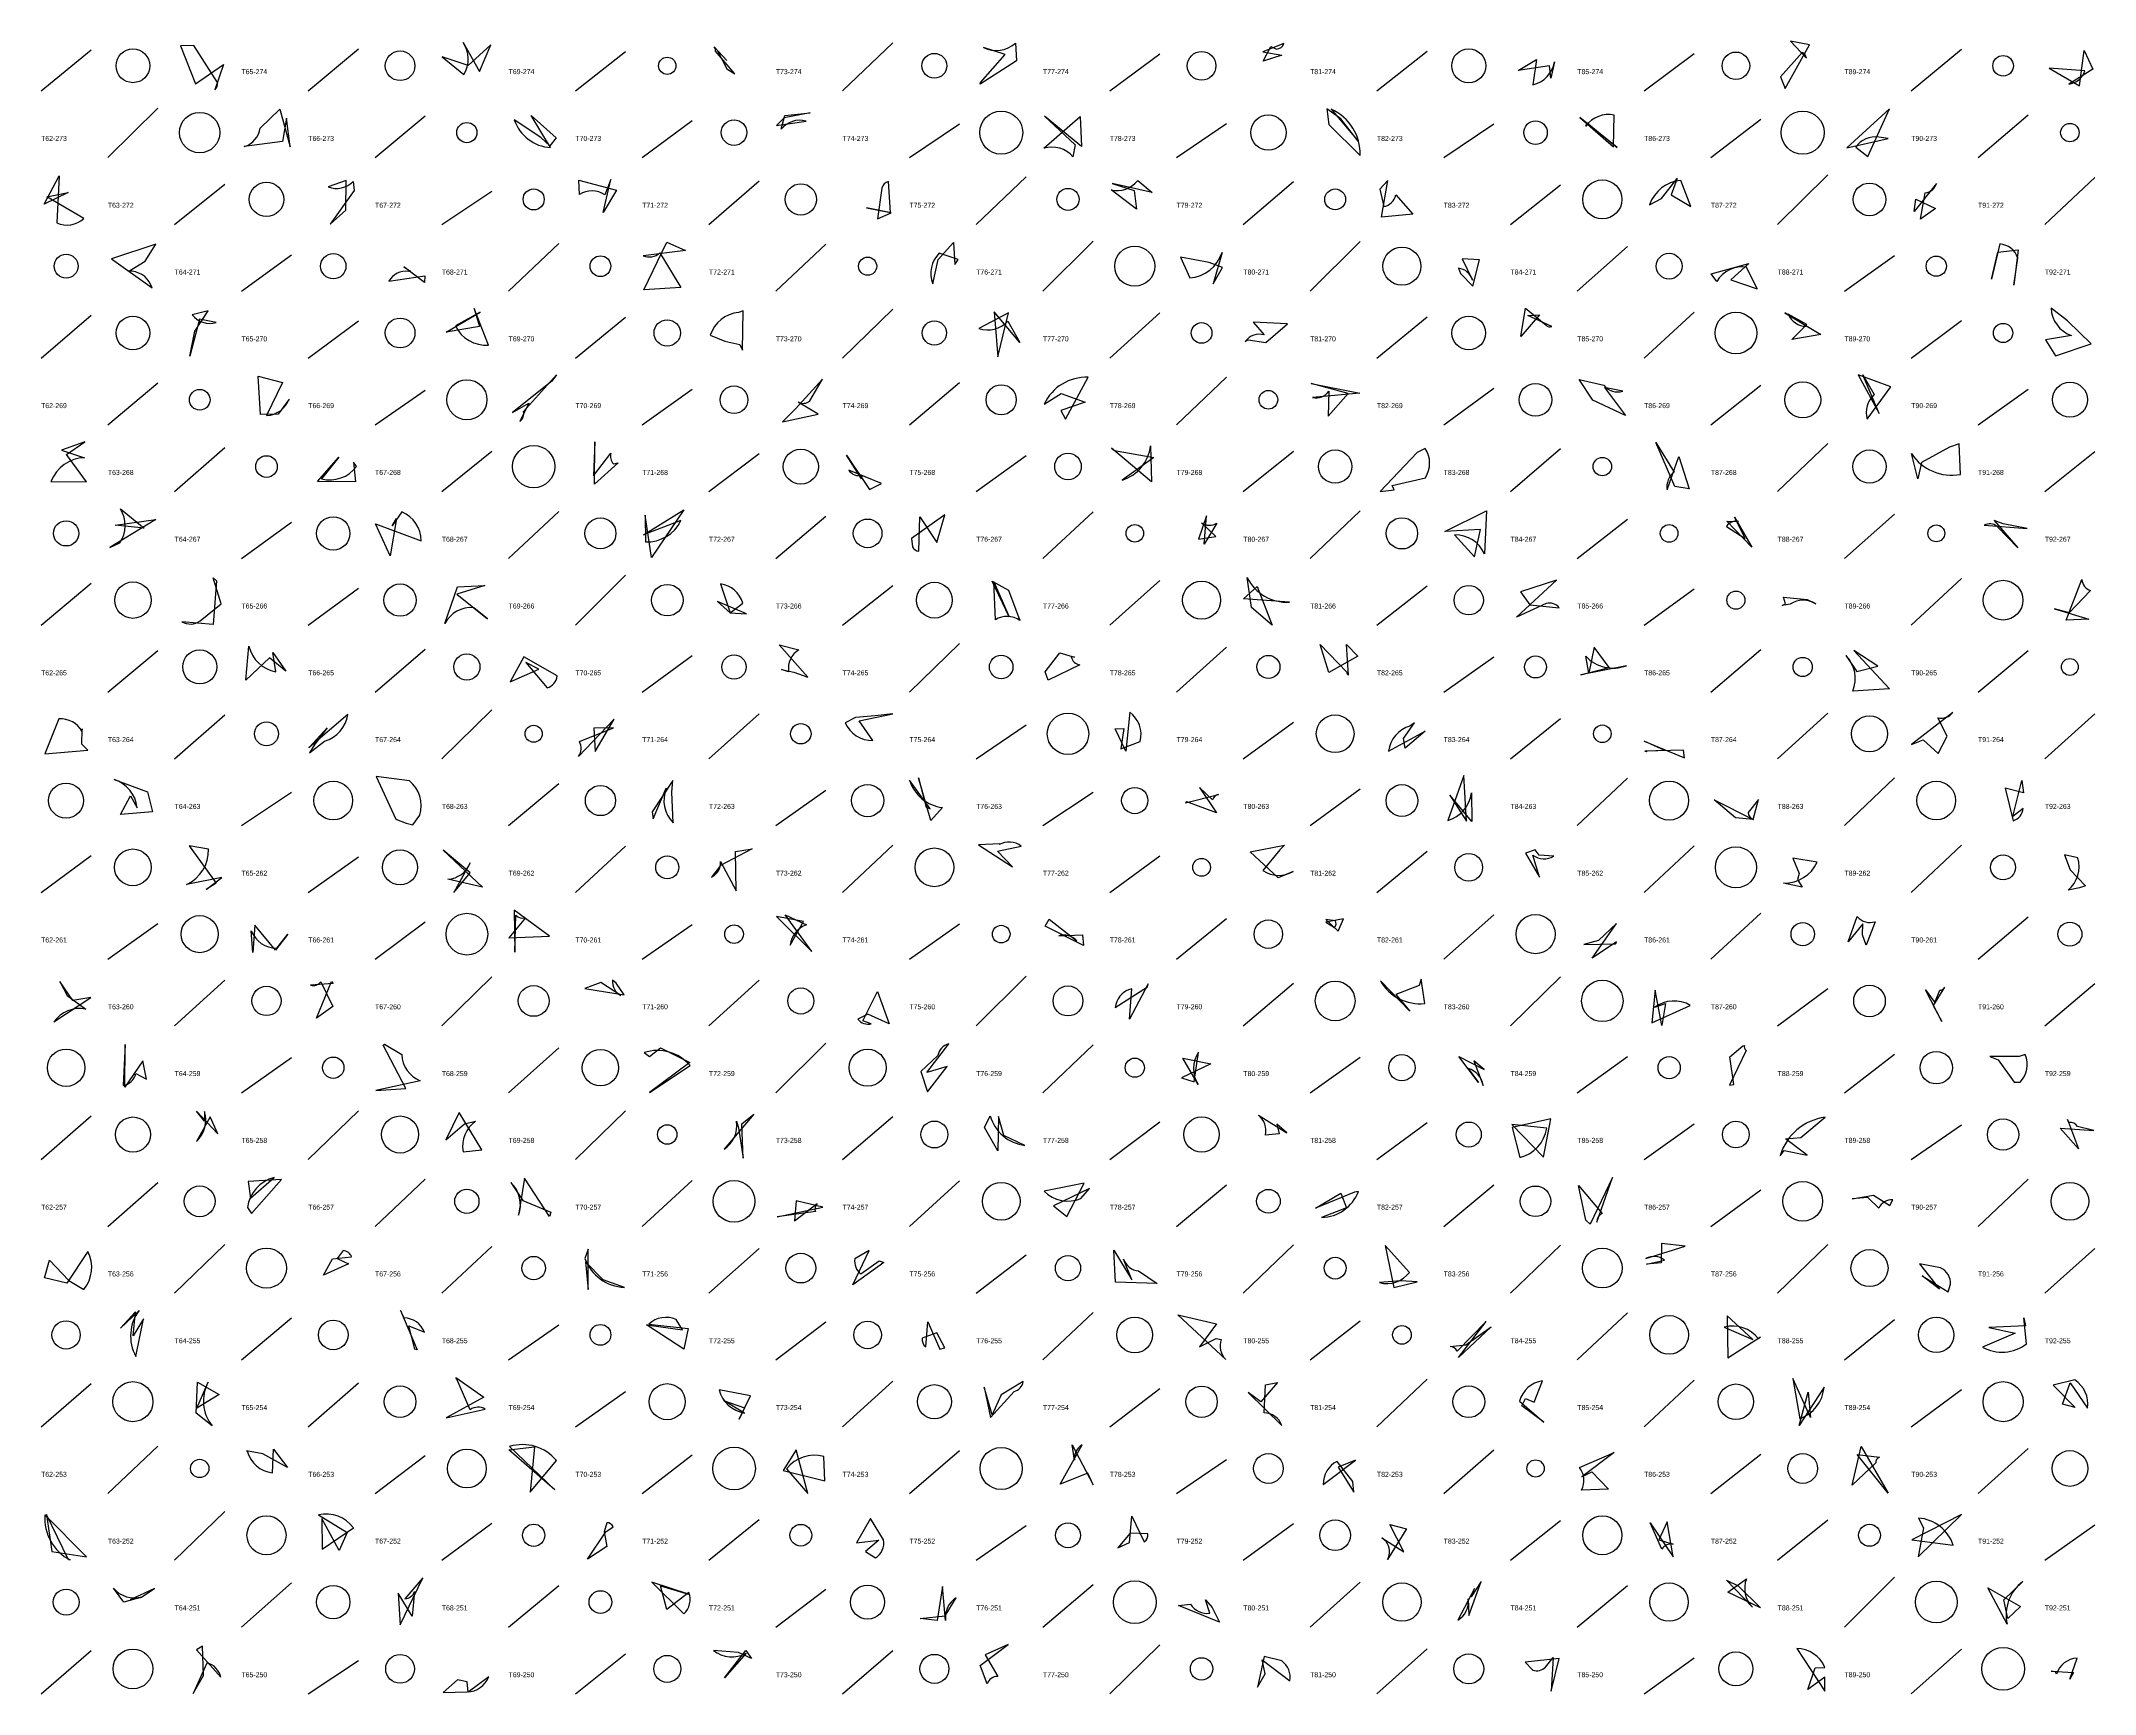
# Model space of a CAD drawing. Header units: millimetres. Extents: x -1 to 9990, y 0 to 15990.
# Drawn here: x 2480 to 3710, y 10000 to 10990 of the extents above; entities that cross this region are included whole.
import ezdxf

# ---------------------------------------------------------------- set-up
doc = ezdxf.new("R2010")
doc.units = ezdxf.units.MM
doc.layers.add('TEXT', color=3, linetype='Continuous')
doc.layers.add('WALL', color=1, linetype='Continuous')

msp = doc.modelspace()

# ---------------------------------------------------------------- linework, layer by layer
for points in [[(2572.4, 10964.3), (2589.2, 10975.7), (2584.1, 10960.7, 0.3), (2585.6, 10965), (2571.5, 10987.1), (2563.4, 10986.9)], [(2735.8, 10975.2), (2720.3, 10980.3), (2733.2, 10969.8, 0.3), (2732.7, 10988.9), (2742.5, 10971.5), (2749.3, 10987.6)], [(2890.6, 10973.2), (2895.5, 10970.1), (2883.9, 10983.7, 0.3), (2883, 10986.4), (2890.7, 10978.1), (2884.9, 10984.4)], [(3042.6, 10965.1), (3057.3, 10981.7), (3044.3, 10985.9, 0.3), (3063.5, 10988.5), (3064.1, 10978), (3042.4, 10964.1)], [(3211.8, 10977.7), (3216.4, 10986.5), (3219.9, 10985, 0.3), (3224.3, 10988.3), (3211.6, 10983.3), (3223, 10981.4)], [(3539, 10987.5), (3527.7, 10989.8), (3537.2, 10979.5, 0.3), (3534.6, 10983), (3521.7, 10968.3), (3524.5, 10961.4)], [(3703.6, 10984.1), (3708.7, 10972.9), (3694.4, 10964.1, 0.3), (3704, 10972), (3682.6, 10973.6), (3700.7, 10963)], [(3364.5, 10972.2), (3375.5, 10978.8), (3373.4, 10963.6, 0.3), (3386.3, 10977.3), (3384.2, 10967.6), (3383.3, 10974.9)], [(2626.9, 10943.7), (2624.5, 10929.7), (2601.7, 10926.7, 0.3), (2611.2, 10937.7), (2622.9, 10949.1), (2629.1, 10926.4)], [(3250.1, 10949.3), (3251.3, 10939.9), (3270, 10921.3, 0.3), (3252.7, 10949), (3268.7, 10929.8), (3258.3, 10943.3)], [(3561.5, 10925.9), (3586.2, 10931.5), (3580.5, 10932.3, 0.3), (3566.9, 10926.2), (3574, 10920.7), (3587, 10949.2)], [(2784.7, 10927), (2779.3, 10932.1), (2763.4, 10942.6, 0.3), (2785.1, 10926), (2773.6, 10945.2), (2788.5, 10931.9)], [(2925, 10943.9), (2920.4, 10939.3), (2938.1, 10941.9, 0.3), (2923.2, 10937), (2925.4, 10945.2), (2940.5, 10946.9)], [(3080.9, 10944.8), (3099.3, 10927.6), (3097.9, 10920.5, 0.3), (3080.6, 10925.6), (3102.3, 10944.6), (3103, 10926.6)], [(3401.6, 10944.1), (3421.6, 10926.5), (3422.1, 10945.4, 0.3), (3405.1, 10938.9), (3405.9, 10940.9), (3423.9, 10926.1)], [(2481.8, 10892.2), (2490.8, 10909.2), (2489.4, 10880.9, 0.3), (2505.6, 10883.6), (2483.5, 10896.6), (2496.2, 10899.1)], [(2662.5, 10888.6), (2662.8, 10906.4), (2651.9, 10902.5, 0.3), (2667, 10905.8), (2667.6, 10900.3), (2653.2, 10880.2)], [(2816.7, 10887.1), (2821.2, 10907), (2817.6, 10897.8, 0.3), (2802.4, 10897.9), (2802.1, 10906.5), (2824.7, 10900.6)], [(2974.4, 10889.9), (2988.7, 10887.1), (2987.6, 10905.7, 0.3), (2983.6, 10901.7), (2980.9, 10883.4), (2989, 10886.9)], [(3134.6, 10900.4), (3136, 10889.2), (3120.8, 10900.7, 0.3), (3136.8, 10906.4), (3145.4, 10899.2), (3121.5, 10904.5)], [(3286.5, 10906.3), (3281.7, 10901.2), (3284.1, 10890.7, 0.3), (3291.4, 10897.7), (3301.6, 10886.1), (3282.7, 10884.3)], [(3456.2, 10897.8), (3468, 10890.7), (3462, 10906.4, 0.3), (3443.3, 10891.7), (3450.4, 10895.5), (3459.8, 10907.6)], [(3614.5, 10889.5), (3605.6, 10883.1), (3608.4, 10899, 0.3), (3615.2, 10904.6), (3601.8, 10887.8), (3602.8, 10895.2)], [(2522.1, 10859.4), (2546.6, 10842), (2545.8, 10843.8, 0.3), (2532.5, 10852.1), (2542.4, 10858), (2548.8, 10868.2)], [(2854.7, 10869.3), (2866, 10864.3), (2840.6, 10861.3, 0.3), (2850.6, 10863), (2863.1, 10842.3), (2840.9, 10840.8)], [(3027.2, 10856), (3029.3, 10859), (3017.8, 10862.8, 0.3), (3014.1, 10844.5), (3017.3, 10859.1), (3026.5, 10869.1)], [(3179.5, 10857.3), (3162.3, 10860.5), (3167.9, 10848, 0.3), (3187.3, 10863.2), (3182, 10844.5), (3187.5, 10854.2)], [(3664, 10864.8), (3661.5, 10843.6), (3663.8, 10859.9, 0.3), (3653, 10868.3), (3648, 10847.2), (3651.8, 10863.4)], [(2697.2, 10854.6), (2701.3, 10852), (2700.1, 10851.9, 0.3), (2688.2, 10846), (2709.8, 10849.3), (2709.7, 10845.3)], [(3341.5, 10858.9), (3331.1, 10859.4), (3337.3, 10846.6, 0.3), (3328.8, 10853.8), (3330, 10850.7), (3337.5, 10843)], [(3492, 10846.9), (3507.7, 10841.5), (3501.4, 10854.5, 0.3), (3483.5, 10845.8), (3480.1, 10850.4), (3502.8, 10856.6)], [(2572.1, 10816), (2580.1, 10828.3), (2570.5, 10825.9, 0.3), (2584.8, 10821.2), (2574.8, 10823.3), (2569, 10801.2)], [(2722.6, 10815.5), (2743, 10827.5), (2728.1, 10819.2, 0.3), (2748, 10807.7), (2739.4, 10829.7), (2742.5, 10818.9)], [(2900, 10804.8), (2900.4, 10828.2), (2897.7, 10827.3, 0.3), (2880.8, 10813.6), (2889.4, 10810.1), (2898.5, 10808.2)], [(3052.9, 10800.7), (3059.4, 10827.1), (3041.7, 10817.7, 0.3), (3058.9, 10822), (3066.2, 10809.4), (3050.8, 10827.6)], [(3366.1, 10812.9), (3369, 10829.9), (3381.3, 10819.6, 0.3), (3384.7, 10818.8), (3370.3, 10825.4), (3377.3, 10825.8)], [(3528.5, 10811), (3537.5, 10820.1), (3526.3, 10826.3, 0.3), (3537.1, 10819), (3524.3, 10827), (3545.8, 10814.1)], [(3707.7, 10808.6), (3693.6, 10822.3), (3683.7, 10829.9, 0.3), (3695.9, 10813.4), (3680.4, 10810.8), (3686.4, 10801.4)], [(3226.5, 10820.4), (3205.8, 10821.5), (3212.4, 10813.9, 0.3), (3201.2, 10810), (3202.9, 10810.8), (3213.5, 10809.4)], [(2610.1, 10789.2), (2624.6, 10785.4), (2615.1, 10765.6, 0.3), (2628.6, 10775.4), (2622, 10766.3), (2611.5, 10766.2)], [(2762.3, 10767.4), (2772.1, 10772.9), (2766.7, 10762, 0.3), (2768.9, 10767.9), (2788.6, 10789.9), (2785.8, 10786.1)], [(2924.1, 10761.8), (2945.4, 10766.3), (2933.5, 10773.5, 0.3), (2940.3, 10774.3), (2948, 10787.4), (2931.9, 10769.6)], [(3090.7, 10768.5), (3093.6, 10763.4), (3107.1, 10788.5, 0.3), (3080.7, 10772.4), (3091, 10778.7), (3105.2, 10773.6)], [(3580.8, 10766.7), (3571.1, 10789.9), (3577.8, 10778.1, 0.3), (3573.7, 10763.3), (3587.7, 10782.8), (3568.2, 10789.9)], [(3240.6, 10784.7), (3269.7, 10779), (3241.5, 10776.3, 0.3), (3251.3, 10780.2), (3250.9, 10765.2), (3262.7, 10778.8)], [(3409.4, 10774.7), (3401.1, 10787.1), (3415.8, 10783.7, 0.3), (3427.3, 10780.1), (3416.3, 10782.4), (3428.9, 10765.6)], [(2506.2, 10749.9), (2492.2, 10744.8), (2506.1, 10740.3, 0.3), (2485.9, 10726.1), (2507.2, 10725.9), (2495.3, 10742.3)], [(2645.6, 10726), (2658.3, 10740.6), (2648, 10727.6, 0.3), (2668.9, 10735), (2667.1, 10737.6), (2668.4, 10725.8)], [(2811.7, 10749.8), (2810.9, 10729.4), (2821.3, 10743, 0.3), (2822.9, 10736.7), (2825.7, 10737.2), (2811.4, 10724.4)], [(2976.1, 10721.2), (2983.4, 10724.9), (2963.7, 10732.8, 0.3), (2971.6, 10729.7), (2971.4, 10727.7), (2962.4, 10741.8)], [(3122.8, 10744.7), (3146.4, 10740.4), (3127.4, 10726.9, 0.3), (3144.4, 10747.4), (3145, 10725.9), (3121, 10746.1)], [(3290.3, 10721.1), (3289.1, 10723.6), (3309, 10728.3, 0.3), (3308.9, 10745.9), (3304.2, 10743.5), (3282, 10720.1)], [(3458.4, 10723.1), (3447, 10749.4), (3458.1, 10731.7, 0.3), (3453.9, 10721), (3460.8, 10741.1), (3467, 10721.7)], [(3606.2, 10737.4), (3603.9, 10727.6), (3600.1, 10742.8, 0.3), (3629.4, 10730.3), (3628.6, 10748.7), (3622.9, 10746.6)], [(2548.7, 10703.4), (2521.2, 10686.5), (2527.1, 10689.3, 0.3), (2527.5, 10709.6), (2541.7, 10698.2), (2524.4, 10699.9)], [(2689, 10681.5), (2680.3, 10700.7), (2707.6, 10690.6, 0.3), (2696.1, 10707.8), (2690.2, 10699.6), (2692.9, 10703.9)], [(2845.5, 10680.6), (2841.8, 10705.9), (2841.9, 10689.9, 0.3), (2863.2, 10702.7), (2840.8, 10694.1), (2865, 10709.1)], [(3021.3, 10706.1), (3001.2, 10691.9), (3001.9, 10686.9, 0.3), (3005.6, 10684.4), (3006.2, 10705), (3016.4, 10689.6)], [(3173.2, 10691.6), (3183.6, 10693.1), (3175, 10701.4, 0.3), (3184.1, 10701.1), (3176.5, 10688.5), (3178, 10705.5)], [(3320.7, 10696.2), (3345.7, 10708.5), (3344.5, 10682.7, 0.3), (3326.5, 10694.1), (3338.4, 10681), (3342, 10697.3)], [(3504.5, 10686.7), (3489.5, 10702.3), (3496.5, 10702.2, 0.3), (3489.4, 10699.2), (3500.5, 10691.9), (3494.1, 10704.7)], [(3649.6, 10702.8), (3663.9, 10686.4), (3651.4, 10699.2, 0.3), (3643.7, 10699.9), (3669.4, 10697.9), (3655.1, 10700.8)], [(2585, 10666.6), (2583.1, 10640.5), (2564.3, 10642.1, 0.3), (2575.2, 10642.6), (2587.9, 10652.8), (2583.1, 10668.4)], [(2885, 10654.2), (2892.7, 10647.4), (2900.3, 10653.2, 0.3), (2886.9, 10664.7), (2892.7, 10647.4), (2902.4, 10646.9)], [(3049.5, 10666.4), (3059.3, 10661), (3066.2, 10642.9, 0.3), (3051.5, 10643.3), (3050.6, 10666), (3059.7, 10645)], [(3217.2, 10640.1), (3204.8, 10650.6), (3202.3, 10668.5, 0.3), (3227.6, 10653.8), (3200.1, 10655.7), (3208.2, 10663.2)], [(3365.9, 10659.9), (3371.5, 10652.2), (3389.2, 10650.4, 0.3), (3381.4, 10653), (3363.6, 10644.8), (3387.5, 10666.9)], [(3706.3, 10643.7), (3692.8, 10643.1), (3702.2, 10667.3, 0.3), (3707.4, 10660.7), (3694.5, 10647.4), (3685.8, 10649.8)], [(2728.9, 10658.6), (2747.4, 10643.9), (2739.1, 10650.5, 0.3), (2721.8, 10641), (2729.4, 10663), (2745.8, 10663.7)], [(3523.5, 10656.7), (3537.7, 10655.3), (3542.9, 10652.8, 0.3), (3527.5, 10652.6), (3522.7, 10651.9), (3524.6, 10652.8)], [(2616.8, 10620.4), (2602.6, 10607), (2604.5, 10627.5, 0.3), (2620.5, 10612.1), (2618.8, 10623.6), (2626.6, 10612.4)], [(2939.1, 10608.8), (2922, 10628.3), (2933.8, 10625.3, 0.3), (2927.7, 10612.1), (2923.5, 10613.5), (2930.8, 10611.8)], [(3251.2, 10611.6), (3246.1, 10628.5), (3261.9, 10611.9, 0.3), (3263, 10610.1), (3261.7, 10628.4), (3268.5, 10621.5)], [(2778, 10613.6), (2770.3, 10617.7), (2783, 10602.4, 0.3), (2789.1, 10609.6), (2769.1, 10621), (2760.9, 10606)], [(3090.2, 10623.4), (3098.8, 10620.8), (3096.9, 10621, 0.3), (3102.1, 10616.2), (3083.2, 10607.1), (3081.3, 10612.1)], [(3410.1, 10626.8), (3407, 10611.2), (3405.1, 10621.4, 0.3), (3429.4, 10615.7), (3402.1, 10610.2), (3419.1, 10614.7)], [(3565.6, 10624.9), (3586.9, 10601.8), (3565, 10600.6, 0.3), (3560.9, 10621.8), (3567.4, 10612.3), (3580, 10615.4)], [(2504.4, 10568.8), (2504.6, 10577.9), (2504.5, 10576.3, 0.3), (2490.7, 10583.9), (2482.2, 10562.9), (2508.1, 10565.1)], [(2643.9, 10568.8), (2640.8, 10563.6), (2649.8, 10570.6, 0.3), (2663.7, 10586.6), (2640.4, 10566.5), (2651.3, 10578.6)], [(2811.9, 10564.3), (2823.3, 10583.7), (2801.9, 10561.4, 0.3), (2802.4, 10570.3), (2822.8, 10578.6), (2811.1, 10578.4)], [(2979.6, 10585.8), (2967.7, 10584.7), (2961.5, 10581.6, 0.3), (2978.1, 10570.9), (2970, 10582.7), (2990, 10586.9)], [(3128.4, 10578.1), (3126.6, 10565.9), (3138.3, 10570.4, 0.3), (3132, 10587.9), (3129.6, 10564.5), (3123.2, 10578)], [(3296, 10572.2), (3302.5, 10581.5), (3299.7, 10579.6, 0.3), (3287, 10564.6), (3308.8, 10576.6), (3297, 10566.4)], [(3616.2, 10563.2), (3621.5, 10573.6), (3615.9, 10584.6, 0.3), (3624.9, 10587.8), (3600.2, 10568.5), (3607.1, 10571.3)], [(3464.2, 10560.6), (3463.7, 10565.1), (3440.4, 10564.6, 0.3), (3441.9, 10564.7), (3452, 10565.2), (3440, 10570.5)], [(2527.6, 10526.6), (2533.6, 10537.9), (2537.5, 10530.7, 0.3), (2523.7, 10547.6), (2543.8, 10540.3), (2546.8, 10528.2)], [(2698.6, 10521.4), (2702.6, 10520.5), (2706.9, 10526.3, 0.3), (2700.6, 10546.9), (2680.6, 10549.4), (2692.5, 10523.9)], [(2846, 10528.3), (2846.6, 10524), (2854.4, 10542.4, 0.3), (2858.6, 10521.6), (2857.7, 10540), (2858.4, 10547)], [(3010.1, 10531), (3012.5, 10530.1), (3000.1, 10547.3, 0.3), (3019.8, 10530.8), (3012.9, 10523), (3005.5, 10548.7)], [(3166.1, 10534.2), (3165.3, 10533.6), (3185.1, 10538.6, 0.3), (3181.6, 10535.4), (3173.7, 10542.8), (3183.9, 10527.6)], [(3333.7, 10522.6), (3332.1, 10550), (3322.4, 10523.1, 0.3), (3336.7, 10539.6), (3336.9, 10522.5), (3323.7, 10538.3)], [(3667.3, 10539.7), (3656.2, 10542.5), (3661.1, 10522.9, 0.3), (3667.1, 10530.3), (3660.9, 10525.5), (3666.3, 10547.1)], [(3505.4, 10523.6), (3508.5, 10535.7), (3502.3, 10527.8, 0.3), (3505.6, 10523.6), (3494.7, 10524.7), (3481.9, 10535.4)], [(2578.9, 10481.8), (2588.2, 10488.9), (2567.1, 10484.8, 0.3), (2580.3, 10505.8), (2568.6, 10507.8), (2584.9, 10485.6)], [(2720.8, 10505.2), (2744.4, 10483.2), (2723.6, 10487.9, 0.3), (2736.9, 10497.6), (2727.1, 10480), (2736.9, 10491.7)], [(2905.8, 10506), (2886.9, 10496.1), (2881.6, 10489.2, 0.3), (2886.9, 10498.4), (2896.3, 10481), (2895.8, 10504.5)], [(3061.8, 10495.4), (3052.8, 10504.7), (3067, 10507.7, 0.3), (3053.7, 10508.6), (3054.1, 10509.1), (3041.5, 10508.5)], [(3224.7, 10508.2), (3221.9, 10505.4), (3211.7, 10493.2, 0.3), (3229.9, 10492.6), (3220.9, 10488.8), (3204.1, 10504.2)], [(3368.9, 10503.4), (3377.3, 10489.1), (3373.4, 10502.3, 0.3), (3385.9, 10501.7), (3377.2, 10502.2), (3374.7, 10505.5)], [(3531.9, 10487.8), (3534.6, 10483.1), (3523.5, 10485.6, 0.3), (3543.7, 10498.1), (3529.1, 10500.4), (3532.8, 10491.4)], [(3704.4, 10484), (3700.7, 10482.8), (3694, 10481.4, 0.3), (3699.7, 10500.7), (3691.8, 10502.4), (3695.1, 10493.5)], [(2763.4, 10469.4), (2763.7, 10444.3), (2764.3, 10466.3, 0.3), (2770.1, 10464.8), (2760.2, 10452.7), (2784.5, 10453.7)], [(2608, 10460.3), (2606.9, 10444), (2605.8, 10456.9, 0.3), (2621.1, 10446.6), (2627.7, 10455), (2620.4, 10445.3)], [(2941.5, 10444.7), (2925.6, 10466.6), (2938.4, 10460.5, 0.3), (2928.7, 10448.4), (2936.6, 10462.6), (2920.4, 10465.6)], [(3081.3, 10459.8), (3083.8, 10463.9), (3100.3, 10450.9, 0.3), (3089.5, 10454), (3103.6, 10454.6), (3104.3, 10448.1)], [(3260, 10464.2), (3249.5, 10462.1), (3254.7, 10458.9, 0.3), (3255.1, 10463), (3249.4, 10463.8), (3256.8, 10456.7)], [(3412.8, 10451.2), (3403.9, 10448.7), (3422.8, 10449.1, 0.3), (3423.5, 10450.4), (3408.9, 10440.6), (3423.4, 10461.3)], [(3571.1, 10461.1), (3562.2, 10450.4), (3567.7, 10465.5, 0.3), (3578.3, 10462.4), (3573.1, 10448.3), (3570.9, 10454.5)], [(2491.3, 10426.6), (2495.6, 10418.3), (2506.8, 10410.1, 0.3), (2487.7, 10402.4), (2509.8, 10417), (2499, 10415.3)], [(2654, 10426.6), (2654.9, 10425.4), (2641.4, 10424.4, 0.3), (2647.6, 10426.5), (2654.7, 10411.6), (2645, 10404.6)], [(2829.1, 10418.7), (2824.4, 10425.6), (2822.3, 10427.4, 0.3), (2827.2, 10418.2), (2815.2, 10426.1), (2805.7, 10422.5)], [(2987.9, 10401.2), (2975.1, 10407.1), (2969.2, 10404.1, 0.3), (2977.2, 10401.3), (2972.1, 10403), (2981, 10420.6)], [(3131.9, 10404), (3133.3, 10422.2), (3131.9, 10421.9, 0.3), (3123.3, 10411.1), (3142.6, 10423.4), (3143, 10425.2)], [(3291.4, 10418.8), (3299.7, 10408.8), (3282.1, 10427, 0.3), (3308.6, 10413.5), (3306.5, 10428), (3305.4, 10424.2)], [(3446.6, 10421.5), (3444.6, 10401.8), (3467.7, 10412.3, 0.3), (3446.4, 10411.2), (3452.9, 10413.5), (3450.7, 10400.3)], [(3608.6, 10421.7), (3614.1, 10414), (3617.1, 10421.4, 0.3), (3619.9, 10423.3), (3613.2, 10412.2), (3618.4, 10402.7)], [(2530.1, 10363.4), (2530.3, 10388.9), (2529.1, 10364.3, 0.3), (2536.7, 10371.6), (2543.1, 10368.1), (2540.9, 10379.1)], [(2684.9, 10388.5), (2685.6, 10389.2), (2696, 10382.9, 0.3), (2707.1, 10367.2), (2680.4, 10361.3), (2698.4, 10362.6)], [(2868.6, 10378.2), (2844.4, 10360.2), (2868.7, 10376.3, 0.3), (2841.2, 10384.1), (2844.3, 10381.7), (2851, 10386.9)], [(3022.6, 10375.8), (3010.5, 10372.2), (3023.6, 10389.3, 0.3), (3017.1, 10382.3), (3006.9, 10372.8), (3010.9, 10360.6)], [(3163, 10369), (3170.5, 10366.5), (3173.2, 10384.4, 0.3), (3173, 10364.9), (3163.7, 10380.7), (3180.5, 10377.3)], [(3344.2, 10373.9), (3338.1, 10379.1), (3343.6, 10364.3, 0.3), (3334.7, 10374.5), (3340.8, 10366.2), (3329, 10381.7)], [(3491.3, 10381.5), (3499.2, 10388.1), (3500.1, 10388.4, 0.3), (3501.1, 10385.3), (3491.2, 10364.6), (3493.7, 10364.9)], [(3652.1, 10379.8), (3661.7, 10366.3), (3665.2, 10366.3, 0.3), (3668.2, 10382.9), (3664.7, 10381.8), (3647, 10381.8)], [(2585.8, 10335.4), (2581.3, 10345.5), (2573, 10330.9, 0.3), (2577.8, 10348.8), (2577.9, 10342.9), (2573.1, 10348.9)], [(2722.3, 10331.8), (2733.6, 10341.3), (2740.2, 10342.9, 0.3), (2732.8, 10324.7), (2744, 10325.8), (2730.3, 10348.1)], [(2899.7, 10341.4), (2906.9, 10347.1), (2889, 10326.2, 0.3), (2896.4, 10342.9), (2897.7, 10339.1), (2900.4, 10320.8)], [(3053, 10325.2), (3045, 10339.3), (3048.4, 10346.1, 0.3), (3069.2, 10328.5), (3056.6, 10334.4), (3053.3, 10345.8)], [(3221.4, 10335.4), (3215.2, 10334.8), (3213.2, 10334.7, 0.3), (3209, 10346.6), (3226, 10336), (3220, 10341.1)], [(3384.1, 10344.4), (3361, 10339.3), (3365.6, 10321.3, 0.3), (3381.8, 10338.8), (3360.9, 10341), (3379.7, 10321.5)], [(3524.7, 10332.4), (3533.8, 10333.2), (3548.5, 10345.3, 0.3), (3521.5, 10322.3), (3523.9, 10325.5), (3537.6, 10322.6)], [(3689.2, 10338.9), (3709.3, 10337.4), (3699.6, 10339.8, 0.3), (3694.4, 10342.2), (3693.5, 10344), (3700.2, 10326.4)], [(2604.1, 10306.8), (2605.4, 10296.9), (2619.5, 10309.3, 0.3), (2603.6, 10291.3), (2606.1, 10287.8), (2623.9, 10308)], [(2784.4, 10285.9), (2769.6, 10308.9), (2766, 10286.7, 0.3), (2761.3, 10306.2), (2768.5, 10295.5), (2785.2, 10288.5)], [(3405.2, 10283.8), (3400.7, 10304.4), (3414.9, 10287.7, 0.3), (3411.8, 10282.6), (3421, 10309.3), (3407.8, 10281.4)], [(2932.3, 10295.3), (2931.2, 10283.4), (2944.7, 10293.6, 0.3), (2943.8, 10288.8), (2920.8, 10285.7), (2948.2, 10291.5)], [(3094.4, 10285.9), (3104.6, 10305.9), (3080.7, 10301.1, 0.3), (3102.7, 10296.6), (3107.9, 10302.7), (3086.3, 10292.2)], [(3258.3, 10299.9), (3261.7, 10291), (3246.9, 10285.3, 0.3), (3269, 10300.8), (3266.6, 10300.4), (3243.3, 10290.9)], [(3577.4, 10298.6), (3587.1, 10292.5), (3589, 10295.9, 0.3), (3580.5, 10290.9), (3574, 10297.2), (3564.7, 10296.5)], [(2485.1, 10259.7), (2496.6, 10247.5), (2505.6, 10242.2, 0.3), (2508, 10265), (2495.4, 10246), (2482, 10249.1)], [(2649.1, 10250.8), (2654.6, 10260.5), (2666, 10261.7, 0.3), (2660.9, 10265.5), (2657.3, 10260.8), (2664.2, 10257.6)], [(2807.6, 10242.1), (2807.6, 10266.3), (2805.7, 10260.7, 0.3), (2829.3, 10243.4), (2816.7, 10247.9), (2806.1, 10258.7)], [(2966.1, 10244.9), (2976, 10265.6), (2967.4, 10260.6, 0.3), (2971, 10251.6), (2981.9, 10259.4), (2984.7, 10258.3)], [(3122.4, 10265.8), (3133.3, 10248), (3128.2, 10260.4, 0.3), (3137.3, 10253.3), (3148.4, 10245.7), (3123.4, 10246.6)], [(3304.1, 10246.7), (3294.4, 10247.3), (3281.5, 10246.3, 0.3), (3299.5, 10252.4), (3284.9, 10268.6), (3290.2, 10243.4)], [(3450.2, 10258.2), (3441.5, 10257.4), (3452.2, 10259.8, 0.3), (3441, 10260.8), (3464.6, 10268.1), (3450.5, 10269.8)], [(3606.6, 10250.3), (3622.2, 10240.8), (3623.6, 10245.3, 0.3), (3617.5, 10255.2), (3604.9, 10257.5), (3616.9, 10242.3)], [(2536.5, 10228.9), (2527.5, 10219), (2538.8, 10229.7, 0.3), (2536.8, 10202.1), (2541.4, 10224.7), (2535.1, 10214.4)], [(2703.8, 10206.4), (2700.3, 10220.4), (2709.6, 10216.7, 0.3), (2697.4, 10225.2), (2695.3, 10229.6), (2705.2, 10206.1)], [(2842.6, 10221.1), (2864.1, 10218), (2860.3, 10224.2, 0.3), (2844, 10221.5), (2867.5, 10218.9), (2864.9, 10206.5)], [(3021.3, 10207.2), (3016.4, 10216.3), (3007.6, 10213.1, 0.3), (3009.9, 10207.9), (3011, 10222.9), (3018.3, 10206.5)], [(3173.7, 10207.9), (3183.8, 10212.8), (3186.8, 10212.2, 0.3), (3189.5, 10200.3), (3160.7, 10227), (3184, 10221.6)], [(3328.9, 10201.4), (3345.5, 10223.1), (3328, 10205.2, 0.3), (3323.8, 10208.1), (3333.2, 10209), (3348.5, 10219.8)], [(3490.1, 10201.2), (3509.7, 10213.8), (3508.5, 10212.7, 0.3), (3487.9, 10219.6), (3505.1, 10212.2), (3489.7, 10226.5)], [(3646.5, 10219.4), (3662.2, 10216), (3642.6, 10207.7, 0.3), (3669, 10209.6), (3667.4, 10225.2), (3668.5, 10220.4)], [(2586.7, 10179.4), (2573.3, 10171.1), (2580, 10186.7, 0.3), (2582.5, 10160.5), (2572.9, 10168.1), (2573.7, 10186.6)], [(2745.2, 10177.7), (2722.6, 10165.4), (2746, 10170.6, 0.3), (2737, 10170.2), (2729, 10188.5), (2728.3, 10189.5)], [(3044.8, 10183.7), (3048.6, 10165.6), (3062.8, 10181.1, 0.3), (3068.2, 10187), (3054.9, 10179.2), (3049.6, 10167.2)], [(3210.4, 10174.9), (3202.8, 10180.5), (3223.1, 10160.8, 0.3), (3212.4, 10168.4), (3213.3, 10185.1), (3220.5, 10186.5)], [(3369, 10176.9), (3374.2, 10174.7), (3379.1, 10187.5, 0.3), (3365.4, 10175.3), (3379.9, 10162.8), (3366.7, 10172.5)], [(3539.6, 10165.6), (3529.1, 10188.9), (3533.2, 10164.8, 0.3), (3547.8, 10183.8), (3532.9, 10160.8), (3538.2, 10180.7)], [(3690.5, 10173.5), (3695.1, 10186.3), (3705.5, 10171.1, 0.3), (3697.9, 10188), (3685, 10184.8), (3698.1, 10171.5)], [(2898.1, 10164.5), (2904.8, 10178.6), (2886.1, 10182.2, 0.3), (2901.2, 10168.2), (2888.6, 10175.7), (2901.2, 10171.3)], [(2775.4, 10148), (2773, 10120.9), (2788.7, 10139.8, 0.3), (2760.6, 10148.2), (2787.7, 10122.2), (2760.1, 10146.2)], [(3106.8, 10132.1), (3090.3, 10125.6), (3103.5, 10149.1, 0.3), (3098.8, 10139.9), (3097.5, 10149.1), (3110, 10125.3)], [(3586.2, 10120.3), (3567.6, 10143.4), (3580.9, 10141.8, 0.3), (3578.7, 10138.3), (3564.6, 10125), (3570.1, 10148.1)], [(2612.9, 10143.8), (2603.1, 10145.6), (2603.4, 10145.3, 0.3), (2618.5, 10132.4), (2619.2, 10146.5), (2627.6, 10135.6)], [(2924.5, 10133.8), (2949.3, 10127.6), (2948.7, 10142.2, 0.3), (2926.4, 10134.8), (2939.2, 10120), (2932.2, 10146.1)], [(3266.1, 10120.9), (3265.5, 10127.2), (3256.1, 10139.2, 0.3), (3247.9, 10125.4), (3267.1, 10140), (3256.8, 10135.8)], [(3408.8, 10133), (3418.7, 10122.6), (3402.5, 10122.1, 0.3), (3401.4, 10135.6), (3422, 10144.5), (3402.7, 10130.1)], [(2486.4, 10085.2), (2507.3, 10082), (2482.3, 10107.2, 0.3), (2497.4, 10080.2), (2496.4, 10080.3), (2483.3, 10107.5)], [(2648.1, 10105), (2648.4, 10086.6), (2667.1, 10099.4, 0.3), (2646.2, 10107.3), (2663.4, 10096.7), (2658.6, 10085.8)], [(2807.3, 10080.6), (2818.2, 10097.1), (2822.7, 10100.1, 0.3), (2818.8, 10102.5), (2817.2, 10097), (2818.9, 10088.2)], [(2981.7, 10092.1), (2973.7, 10085.2), (2979.7, 10081.4, 0.3), (2984.6, 10092.2), (2976.7, 10105.1), (2968.3, 10090.4)], [(3131.8, 10090.7), (3133.3, 10106.5), (3140.7, 10091.1, 0.3), (3142.9, 10095.8), (3132.2, 10096.2), (3124.8, 10087.4)], [(3287.7, 10101.4), (3297.7, 10098.9), (3286.3, 10080.4, 0.3), (3285.6, 10091.2), (3283, 10093.4), (3296.1, 10085.1)], [(3453.9, 10103.1), (3448.8, 10092.3), (3457.5, 10089.7, 0.3), (3450.6, 10086.6), (3443.7, 10102.4), (3457.5, 10082.1)], [(3630, 10107.5), (3600.4, 10092.3), (3625.2, 10089.1, 0.3), (3604.4, 10105.3), (3607.3, 10099.4), (3604.1, 10082.1)], [(2540.4, 10058), (2529.5, 10055), (2523.3, 10063.4, 0.3), (2540.4, 10058.2), (2547.9, 10063.1), (2533.4, 10056.3)], [(2695.1, 10041.3), (2708.6, 10069.5), (2697.9, 10057, 0.3), (2703.7, 10061.3), (2702.2, 10046.6), (2693.8, 10060.4)], [(2868.4, 10059.6), (2845.8, 10067), (2865, 10047.9, 0.3), (2868, 10060.7), (2854.8, 10050.5), (2851, 10064.7)], [(3006.5, 10045.2), (3021.5, 10046.8), (3028.1, 10057.6, 0.3), (3021.7, 10044), (3019.9, 10064.4), (3016.7, 10044)], [(3336.5, 10058.1), (3338.5, 10063.1), (3328.5, 10044.2, 0.3), (3334.7, 10057), (3335.1, 10046.9), (3342.4, 10067.3)], [(3509.7, 10051.5), (3490.2, 10060.9), (3501.3, 10068.9, 0.3), (3504.9, 10051.9), (3489.3, 10068.1), (3496.3, 10064.8)], [(3657.9, 10045.1), (3655.5, 10056.3), (3666.8, 10067.3, 0.3), (3657.5, 10041.8), (3645.8, 10063.6), (3665.5, 10052.4)], [(3185.8, 10042.9), (3161.2, 10052.9), (3168.4, 10053.7, 0.3), (3179.9, 10048.3), (3177.3, 10056.4), (3181.3, 10051.8)], [(2576.6, 10028.6), (2573, 10026.5), (2587.6, 10010, 0.3), (2579.3, 10018.5), (2571, 10000.2), (2577.2, 10011.1)], [(2905.5, 10021.2), (2897.7, 10024.8), (2882.6, 10026.1, 0.3), (2902.3, 10024.4), (2889.3, 10009.6), (2902.1, 10026.1)], [(3059.1, 10029.6), (3045.4, 10023.4), (3052.9, 10010.5, 0.3), (3046.5, 10006.1), (3043.1, 10015.1), (3042.3, 10017)], [(3538.1, 10002.7), (3542.5, 10015.6), (3548.2, 10015.9, 0.3), (3531.4, 10027.2), (3548.3, 10001.7), (3548.3, 10010.1)], [(3213, 10012.1), (3211.3, 10020.4), (3227.8, 10007.8, 0.3), (3223, 10019.8), (3212.5, 10022.5), (3208.5, 10004.1)], [(3389.2, 10021.2), (3368.7, 10019.1), (3373.3, 10014.3, 0.3), (3381, 10016.1), (3385.6, 10021.9), (3384.4, 10001.7)], [(3697.1, 10012.9), (3694.9, 10008.8), (3699.3, 10021.5, 0.3), (3686.9, 10011.9), (3686.3, 10013.2), (3683.7, 10013.6)], [(2729.3, 10008.4), (2720.8, 10000.8), (2735.2, 10001.2, 0.3), (2748.1, 10010.2), (2735.7, 10001), (2735.2, 10007.3)]]:
    msp.add_lwpolyline(points, format="xyb", close=True)
for centre, radius in [((2535, 10975), 10.1), ((3335, 10975), 10.2), ((2695, 10975), 8.87), ((2855, 10975), 5.16), ((3015, 10975), 7.44), ((3175, 10975), 8.58), ((3495, 10975), 8.24), ((3655, 10975), 6.16), ((2575, 10935), 12.1), ((3055, 10935), 12.9), ((3535, 10935), 12.9), ((2735, 10935), 6.06), ((2895, 10935), 7.64), ((3215, 10935), 10.6), ((3375, 10935), 7.04), ((3695, 10935), 5.53), ((2615, 10895), 10.3), ((2775, 10895), 6.29), ((2935, 10895), 9.36), ((3095, 10895), 6.59), ((3255, 10895), 6.23), ((3415, 10895), 11.7), ((3575, 10895), 9.8), ((2495, 10855), 7.17), ((2655, 10855), 7.57), ((2815, 10855), 6.2), ((3135, 10855), 12), ((3295, 10855), 11.4), ((3455, 10855), 7.72), ((3615, 10855), 6.06), ((2975, 10855), 5.42), ((2535, 10815), 10.1), ((3335, 10815), 10.1), ((3495, 10815), 12.5), ((2695, 10815), 8.93), ((2855, 10815), 7.91), ((3015, 10815), 7.25), ((3175, 10815), 6.19), ((3655, 10815), 5.78), ((2575, 10775), 6.19), ((2735, 10775), 12), ((2895, 10775), 8.27), ((3055, 10775), 9.03), ((3215, 10775), 5.58), ((3375, 10775), 9.81), ((3535, 10775), 10.8), ((3695, 10775), 10.5), ((2615, 10735), 6.48), ((2775, 10735), 12.7), ((2935, 10735), 10.5), ((3095, 10735), 7.98), ((3255, 10735), 10), ((3415, 10735), 5.53), ((3575, 10735), 9.97), ((2495, 10695), 7.56), ((2655, 10695), 9.98), ((2815, 10695), 9.29), ((2975, 10695), 8.59), ((3295, 10695), 9.36), ((3135, 10695), 5.26), ((3455, 10695), 5.28), ((3615, 10695), 5.05), ((2535, 10655), 10.9), ((2695, 10655), 9.68), ((2855, 10655), 9.47), ((3015, 10655), 10.7), ((3175, 10655), 11.4), ((3655, 10655), 11.9), ((3335, 10655), 8.8), ((3495, 10655), 5.43), ((2575, 10615), 10.2), ((2735, 10615), 7.83), ((2895, 10615), 7.3), ((3055, 10615), 7.06), ((3215, 10615), 6.92), ((3375, 10615), 6.58), ((3535, 10615), 5.76), ((3695, 10615), 5.03), ((2615, 10575), 7.17), ((2775, 10575), 5.1), ((2935, 10575), 6.09), ((3095, 10575), 12.4), ((3255, 10575), 11.3), ((3415, 10575), 5.25), ((3575, 10575), 10.8), ((2495, 10535), 10.5), ((2655, 10535), 11.6), ((2815, 10535), 9.05), ((2975, 10535), 9.67), ((3135, 10535), 7.87), ((3295, 10535), 9.53), ((3455, 10535), 11.7), ((3615, 10535), 11.6), ((2535, 10495), 11), ((2695, 10495), 10.5), ((3015, 10495), 11.6), ((3495, 10495), 12.3), ((2855, 10495), 6.9), ((3175, 10495), 5.34), ((3335, 10495), 8.3), ((3655, 10495), 7.46), ((2735, 10455), 12.5), ((2575, 10455), 11.1), ((2895, 10455), 5.58), ((3055, 10455), 5.28), ((3215, 10455), 8.53), ((3375, 10455), 11.7), ((3535, 10455), 7.01), ((3695, 10455), 7.21), ((2615, 10415), 8.77), ((2775, 10415), 9.22), ((2935, 10415), 7.83), ((3095, 10415), 8.96), ((3255, 10415), 11.9), ((3415, 10415), 12.4), ((3575, 10415), 9.48), ((2495, 10375), 11.2), ((2655, 10375), 6.41), ((2815, 10375), 10.9), ((2975, 10375), 11.1), ((3295, 10375), 7.89), ((3455, 10375), 6.66), ((3615, 10375), 9.72), ((3135, 10375), 5.75), ((2535, 10335), 10.5), ((2695, 10335), 11.1), ((3175, 10335), 10.6), ((3655, 10335), 9.38), ((2855, 10335), 5.83), ((3015, 10335), 8.07), ((3335, 10335), 7.49), ((3495, 10335), 7.99), ((2895, 10295), 12.5), ((2575, 10295), 9.22), ((2735, 10295), 7.26), ((3055, 10295), 11.3), ((3215, 10295), 7.12), ((3375, 10295), 9.16), ((3535, 10295), 11.9), ((3695, 10295), 11.3), ((2615, 10255), 12), ((2775, 10255), 7.01), ((2935, 10255), 8.9), ((3095, 10255), 7.54), ((3255, 10255), 6.53), ((3415, 10255), 11.9), ((3575, 10255), 11.1), ((2495, 10215), 8.48), ((2655, 10215), 8.87), ((2975, 10215), 8.25), ((3135, 10215), 10.7), ((3455, 10215), 11.6), ((3615, 10215), 10.6), ((2815, 10215), 6.23), ((3295, 10215), 5.6), ((2535, 10175), 12), ((2695, 10175), 9.49), ((2855, 10175), 10.8), ((3015, 10175), 10.2), ((3335, 10175), 9.55), ((3495, 10175), 10.6), ((3655, 10175), 12), ((3175, 10175), 9.39), ((2895, 10135), 12.8), ((3055, 10135), 12.6), ((2575, 10135), 5.49), ((2735, 10135), 11.6), ((3215, 10135), 8.9), ((3375, 10135), 5.18), ((3535, 10135), 8.9), ((3695, 10135), 10.7), ((2615, 10095), 11.7), ((2775, 10095), 6.69), ((2935, 10095), 6.53), ((3095, 10095), 7.43), ((3255, 10095), 9.16), ((3415, 10095), 11.7), ((3575, 10095), 6.56), ((2495, 10055), 7.76), ((2655, 10055), 10), ((2815, 10055), 6.81), ((2975, 10055), 10.2), ((3135, 10055), 12.8), ((3295, 10055), 11.5), ((3455, 10055), 11.5), ((3615, 10055), 12.5), ((2535, 10015), 11.9), ((3495, 10015), 10.2), ((3655, 10015), 12.8), ((2695, 10015), 8.61), ((2855, 10015), 8.08), ((3015, 10015), 8.69), ((3175, 10015), 6.71), ((3335, 10015), 8.98)]:
    msp.add_circle(centre, radius)
at = {"layer": 'WALL'}
for p, q in [((2480, 10960), (2510, 10984.6)), ((2640, 10960), (2670, 10985.1)), ((2960, 10960), (2990, 10988.8)), ((3600, 10960), (3630, 10984.9)), ((2800, 10960), (2830, 10983.6)), ((3120, 10960), (3150, 10982.2)), ((3280, 10960), (3310, 10983.8)), ((3440, 10960), (3470, 10982.4)), ((2520, 10920), (2550, 10949.7)), ((2680, 10920), (2710, 10945.1)), ((2840, 10920), (2870, 10942.2)), ((3000, 10920), (3030, 10940.2)), ((3160, 10920), (3190, 10940.5)), ((3320, 10920), (3350, 10940.3)), ((3480, 10920), (3510, 10943.1)), ((3640, 10920), (3670, 10945.7)), ((2560, 10880), (2590, 10904.1)), ((2720, 10880), (2750, 10900)), ((2880, 10880), (2910, 10906.1)), ((3040, 10880), (3070, 10908.6)), ((3200, 10880), (3230, 10905.8)), ((3360, 10880), (3390, 10903.7)), ((3520, 10880), (3550, 10909.8)), ((3680, 10880), (3710, 10908.2)), ((2600, 10840), (2630, 10861.8)), ((2760, 10840), (2790, 10868.6)), ((2920, 10840), (2950, 10868.2)), ((3080, 10840), (3110, 10870)), ((3240, 10840), (3270, 10869.7)), ((3400, 10840), (3430, 10866.8)), ((3560, 10840), (3590, 10861.4)), ((2480, 10800), (2510, 10825.6)), ((2800, 10800), (2830, 10824.5)), ((2960, 10800), (2990, 10829.3)), ((3120, 10800), (3150, 10827)), ((3280, 10800), (3310, 10824.7)), ((3440, 10800), (3470, 10827.4)), ((2640, 10800), (2670, 10822.2)), ((3600, 10800), (3630, 10822.4)), ((3160, 10760), (3190, 10788.5)), ((2520, 10760), (2550, 10785.2)), ((2680, 10760), (2710, 10780.7)), ((2840, 10760), (2870, 10781.4)), ((3000, 10760), (3030, 10785.4)), ((3320, 10760), (3350, 10782)), ((3480, 10760), (3510, 10783.8)), ((3640, 10760), (3670, 10781.3)), ((2560, 10720), (2590, 10746.4)), ((2720, 10720), (2750, 10744.3)), ((2880, 10720), (2910, 10742.9)), ((3040, 10720), (3070, 10741.6)), ((3200, 10720), (3230, 10744.2)), ((3360, 10720), (3390, 10745.8)), ((3520, 10720), (3550, 10748.8)), ((3680, 10720), (3710, 10744.1)), ((2600, 10680), (2630, 10701.8)), ((2760, 10680), (2790, 10708.1)), ((2920, 10680), (2950, 10705.4)), ((3080, 10680), (3110, 10707.8)), ((3240, 10680), (3270, 10708.5)), ((3400, 10680), (3430, 10703.5)), ((3560, 10680), (3590, 10706.5)), ((2480, 10640), (2510, 10665.2)), ((2800, 10640), (2830, 10669.9)), ((3120, 10640), (3150, 10666.7)), ((3600, 10640), (3630, 10667.9)), ((2640, 10640), (2670, 10662.1)), ((2960, 10640), (2990, 10663.7)), ((3280, 10640), (3310, 10663.6)), ((3440, 10640), (3470, 10661.7)), ((3000, 10600), (3030, 10629.1)), ((2520, 10600), (2550, 10624.8)), ((2680, 10600), (2710, 10625.6)), ((2840, 10600), (2870, 10621.9)), ((3160, 10600), (3190, 10626.8)), ((3320, 10600), (3350, 10621)), ((3480, 10600), (3510, 10625.5)), ((3640, 10600), (3670, 10624.9)), ((2560, 10560), (2590, 10586.4)), ((2720, 10560), (2750, 10589.3)), ((2880, 10560), (2910, 10587)), ((3040, 10560), (3070, 10580.3)), ((3200, 10560), (3230, 10581.9)), ((3360, 10560), (3390, 10584.1)), ((3520, 10560), (3550, 10587.3)), ((3680, 10560), (3710, 10586.9)), ((2760, 10520), (2790, 10545.2)), ((2920, 10520), (2950, 10541.3)), ((3240, 10520), (3270, 10542.1)), ((3400, 10520), (3430, 10548.5)), ((3560, 10520), (3590, 10548.7)), ((2600, 10520), (2630, 10540)), ((3080, 10520), (3110, 10540.1)), ((2800, 10480), (2830, 10507.7)), ((2960, 10480), (2990, 10508.2)), ((3280, 10480), (3310, 10504.6)), ((3440, 10480), (3470, 10507.8)), ((3600, 10480), (3630, 10508.2)), ((2480, 10480), (2510, 10502.1)), ((2640, 10480), (2670, 10501.2)), ((3120, 10480), (3150, 10501.9)), ((3480, 10440), (3510, 10467.6)), ((2520, 10440), (2550, 10461.4)), ((2680, 10440), (2710, 10462.4)), ((2840, 10440), (2870, 10460.7)), ((3000, 10440), (3030, 10461.2)), ((3160, 10440), (3190, 10464.3)), ((3320, 10440), (3350, 10466.5)), ((3640, 10440), (3670, 10465.3)), ((2560, 10400), (2590, 10427.5)), ((2720, 10400), (2750, 10429.4)), ((2880, 10400), (2910, 10427.4)), ((3040, 10400), (3070, 10429.9)), ((3200, 10400), (3230, 10425.7)), ((3360, 10400), (3390, 10429.5)), ((3520, 10400), (3550, 10422.4)), ((3680, 10400), (3710, 10425.4)), ((2600, 10360), (2630, 10381.2)), ((2760, 10360), (2790, 10387)), ((2920, 10360), (2950, 10389.8)), ((3080, 10360), (3110, 10388.7)), ((3240, 10360), (3270, 10381.4)), ((3400, 10360), (3430, 10381.7)), ((3560, 10360), (3590, 10383.2)), ((2480, 10320), (2510, 10346.2)), ((2640, 10320), (2670, 10349.1)), ((2800, 10320), (2830, 10349.2)), ((2960, 10320), (2990, 10345.8)), ((3120, 10320), (3150, 10342.6)), ((3280, 10320), (3310, 10342.2)), ((3440, 10320), (3470, 10341.3)), ((3600, 10320), (3630, 10340.8)), ((2680, 10280), (2710, 10308.2)), ((2840, 10280), (2870, 10307.5)), ((3640, 10280), (3670, 10308.2)), ((2520, 10280), (2550, 10306.3)), ((3000, 10280), (3030, 10307.3)), ((3160, 10280), (3190, 10304.9)), ((3320, 10280), (3350, 10304.9)), ((3480, 10280), (3510, 10301.9)), ((2560, 10240), (2590, 10269.1)), ((2720, 10240), (2750, 10268)), ((2880, 10240), (2910, 10266.7)), ((3040, 10240), (3070, 10262.9)), ((3200, 10240), (3230, 10269)), ((3360, 10240), (3390, 10268.8)), ((3520, 10240), (3550, 10269.1)), ((3680, 10240), (3710, 10266.7)), ((2600, 10200), (2630, 10225.3)), ((2920, 10200), (2950, 10222.9)), ((3080, 10200), (3110, 10228.5)), ((3240, 10200), (3270, 10223.5)), ((3400, 10200), (3430, 10228.2)), ((3560, 10200), (3590, 10224.2)), ((2760, 10200), (2790, 10221)), ((2480, 10160), (2510, 10185.9)), ((2640, 10160), (2670, 10186.2)), ((2960, 10160), (2990, 10187.2)), ((3280, 10160), (3310, 10188.5)), ((3440, 10160), (3470, 10187.8)), ((2800, 10160), (2830, 10181.2)), ((3120, 10160), (3150, 10183)), ((3600, 10160), (3630, 10182.4)), ((2520, 10120), (2550, 10148.4)), ((2680, 10120), (2710, 10142.7)), ((2840, 10120), (2870, 10143.1)), ((3000, 10120), (3030, 10145.7)), ((3160, 10120), (3190, 10140.4)), ((3320, 10120), (3350, 10146.1)), ((3480, 10120), (3510, 10143.5)), ((3640, 10120), (3670, 10146.9)), ((2560, 10080), (2590, 10109.2)), ((2720, 10080), (2750, 10102.2)), ((2880, 10080), (2910, 10104.4)), ((3040, 10080), (3070, 10100.9)), ((3200, 10080), (3230, 10102.1)), ((3360, 10080), (3390, 10103.9)), ((3520, 10080), (3550, 10104.3)), ((3680, 10080), (3710, 10101.2)), ((2600, 10040), (2630, 10066.6)), ((2760, 10040), (2790, 10065)), ((2920, 10040), (2950, 10062.8)), ((3080, 10040), (3110, 10065.6)), ((3240, 10040), (3270, 10066.9)), ((3400, 10040), (3430, 10065)), ((3560, 10040), (3590, 10069.9)), ((2480, 10000), (2510, 10026.1)), ((2960, 10000), (2990, 10026)), ((3120, 10000), (3150, 10029.3)), ((3280, 10000), (3310, 10027.1)), ((3600, 10000), (3630, 10026.9)), ((2640, 10000), (2670, 10020.1)), ((2800, 10000), (2830, 10024.1)), ((3440, 10000), (3470, 10021.7))]:
    msp.add_line(p, q, dxfattribs=at)

# ---------------------------------------------------------------- texts
at = {"layer": 'TEXT'}
for s, p in [('T65-274', (2600, 10970)), ('T69-274', (2760, 10970)), ('T73-274', (2920, 10970)), ('T77-274', (3080, 10970)), ('T81-274', (3240, 10970)), ('T85-274', (3400, 10970)), ('T89-274', (3560, 10970)), ('T62-273', (2480, 10930)), ('T66-273', (2640, 10930)), ('T70-273', (2800, 10930)), ('T74-273', (2960, 10930)), ('T78-273', (3120, 10930)), ('T82-273', (3280, 10930)), ('T86-273', (3440, 10930)), ('T90-273', (3600, 10930)), ('T63-272', (2520, 10890)), ('T67-272', (2680, 10890)), ('T71-272', (2840, 10890)), ('T75-272', (3000, 10890)), ('T79-272', (3160, 10890)), ('T83-272', (3320, 10890)), ('T87-272', (3480, 10890)), ('T91-272', (3640, 10890)), ('T64-271', (2560, 10850)), ('T68-271', (2720, 10850)), ('T72-271', (2880, 10850)), ('T76-271', (3040, 10850)), ('T80-271', (3200, 10850)), ('T84-271', (3360, 10850)), ('T88-271', (3520, 10850)), ('T92-271', (3680, 10850)), ('T65-270', (2600, 10810)), ('T69-270', (2760, 10810)), ('T73-270', (2920, 10810)), ('T77-270', (3080, 10810)), ('T81-270', (3240, 10810)), ('T85-270', (3400, 10810)), ('T89-270', (3560, 10810)), ('T62-269', (2480, 10770)), ('T66-269', (2640, 10770)), ('T70-269', (2800, 10770)), ('T74-269', (2960, 10770)), ('T78-269', (3120, 10770)), ('T82-269', (3280, 10770)), ('T86-269', (3440, 10770)), ('T90-269', (3600, 10770)), ('T63-268', (2520, 10730)), ('T67-268', (2680, 10730)), ('T71-268', (2840, 10730)), ('T75-268', (3000, 10730)), ('T79-268', (3160, 10730)), ('T83-268', (3320, 10730)), ('T87-268', (3480, 10730)), ('T91-268', (3640, 10730)), ('T64-267', (2560, 10690)), ('T68-267', (2720, 10690)), ('T72-267', (2880, 10690)), ('T76-267', (3040, 10690)), ('T80-267', (3200, 10690)), ('T84-267', (3360, 10690)), ('T88-267', (3520, 10690)), ('T92-267', (3680, 10690)), ('T65-266', (2600, 10650)), ('T69-266', (2760, 10650)), ('T73-266', (2920, 10650)), ('T77-266', (3080, 10650)), ('T81-266', (3240, 10650)), ('T85-266', (3400, 10650)), ('T89-266', (3560, 10650)), ('T62-265', (2480, 10610)), ('T66-265', (2640, 10610)), ('T70-265', (2800, 10610)), ('T74-265', (2960, 10610)), ('T78-265', (3120, 10610)), ('T82-265', (3280, 10610)), ('T86-265', (3440, 10610)), ('T90-265', (3600, 10610)), ('T63-264', (2520, 10570)), ('T67-264', (2680, 10570)), ('T71-264', (2840, 10570)), ('T75-264', (3000, 10570)), ('T79-264', (3160, 10570)), ('T83-264', (3320, 10570)), ('T87-264', (3480, 10570)), ('T91-264', (3640, 10570)), ('T64-263', (2560, 10530)), ('T68-263', (2720, 10530)), ('T72-263', (2880, 10530)), ('T76-263', (3040, 10530)), ('T80-263', (3200, 10530)), ('T84-263', (3360, 10530)), ('T88-263', (3520, 10530)), ('T92-263', (3680, 10530)), ('T65-262', (2600, 10490)), ('T69-262', (2760, 10490)), ('T73-262', (2920, 10490)), ('T77-262', (3080, 10490)), ('T81-262', (3240, 10490)), ('T85-262', (3400, 10490)), ('T89-262', (3560, 10490)), ('T62-261', (2480, 10450)), ('T66-261', (2640, 10450)), ('T70-261', (2800, 10450)), ('T74-261', (2960, 10450)), ('T78-261', (3120, 10450)), ('T82-261', (3280, 10450)), ('T86-261', (3440, 10450)), ('T90-261', (3600, 10450)), ('T63-260', (2520, 10410)), ('T67-260', (2680, 10410)), ('T71-260', (2840, 10410)), ('T75-260', (3000, 10410)), ('T79-260', (3160, 10410)), ('T83-260', (3320, 10410)), ('T87-260', (3480, 10410)), ('T91-260', (3640, 10410)), ('T64-259', (2560, 10370)), ('T68-259', (2720, 10370)), ('T72-259', (2880, 10370)), ('T76-259', (3040, 10370)), ('T80-259', (3200, 10370)), ('T84-259', (3360, 10370)), ('T88-259', (3520, 10370)), ('T92-259', (3680, 10370)), ('T65-258', (2600, 10330)), ('T69-258', (2760, 10330)), ('T73-258', (2920, 10330)), ('T77-258', (3080, 10330)), ('T81-258', (3240, 10330)), ('T85-258', (3400, 10330)), ('T89-258', (3560, 10330)), ('T62-257', (2480, 10290)), ('T66-257', (2640, 10290)), ('T70-257', (2800, 10290)), ('T74-257', (2960, 10290)), ('T78-257', (3120, 10290)), ('T82-257', (3280, 10290)), ('T86-257', (3440, 10290)), ('T90-257', (3600, 10290)), ('T63-256', (2520, 10250)), ('T67-256', (2680, 10250)), ('T71-256', (2840, 10250)), ('T75-256', (3000, 10250)), ('T79-256', (3160, 10250)), ('T83-256', (3320, 10250)), ('T87-256', (3480, 10250)), ('T91-256', (3640, 10250)), ('T64-255', (2560, 10210)), ('T68-255', (2720, 10210)), ('T72-255', (2880, 10210)), ('T76-255', (3040, 10210)), ('T80-255', (3200, 10210)), ('T84-255', (3360, 10210)), ('T88-255', (3520, 10210)), ('T92-255', (3680, 10210)), ('T65-254', (2600, 10170)), ('T69-254', (2760, 10170)), ('T73-254', (2920, 10170)), ('T77-254', (3080, 10170)), ('T81-254', (3240, 10170)), ('T85-254', (3400, 10170)), ('T89-254', (3560, 10170)), ('T62-253', (2480, 10130)), ('T66-253', (2640, 10130)), ('T70-253', (2800, 10130)), ('T74-253', (2960, 10130)), ('T78-253', (3120, 10130)), ('T82-253', (3280, 10130)), ('T86-253', (3440, 10130)), ('T90-253', (3600, 10130)), ('T63-252', (2520, 10090)), ('T67-252', (2680, 10090)), ('T71-252', (2840, 10090)), ('T75-252', (3000, 10090)), ('T79-252', (3160, 10090)), ('T83-252', (3320, 10090)), ('T87-252', (3480, 10090)), ('T91-252', (3640, 10090)), ('T64-251', (2560, 10050)), ('T68-251', (2720, 10050)), ('T72-251', (2880, 10050)), ('T76-251', (3040, 10050)), ('T80-251', (3200, 10050)), ('T84-251', (3360, 10050)), ('T88-251', (3520, 10050)), ('T92-251', (3680, 10050)), ('T65-250', (2600, 10010)), ('T69-250', (2760, 10010)), ('T73-250', (2920, 10010)), ('T77-250', (3080, 10010)), ('T81-250', (3240, 10010)), ('T85-250', (3400, 10010)), ('T89-250', (3560, 10010))]:
    msp.add_text(s, height=3, dxfattribs=at).set_placement(p)

doc.saveas('drawing.dxf')
